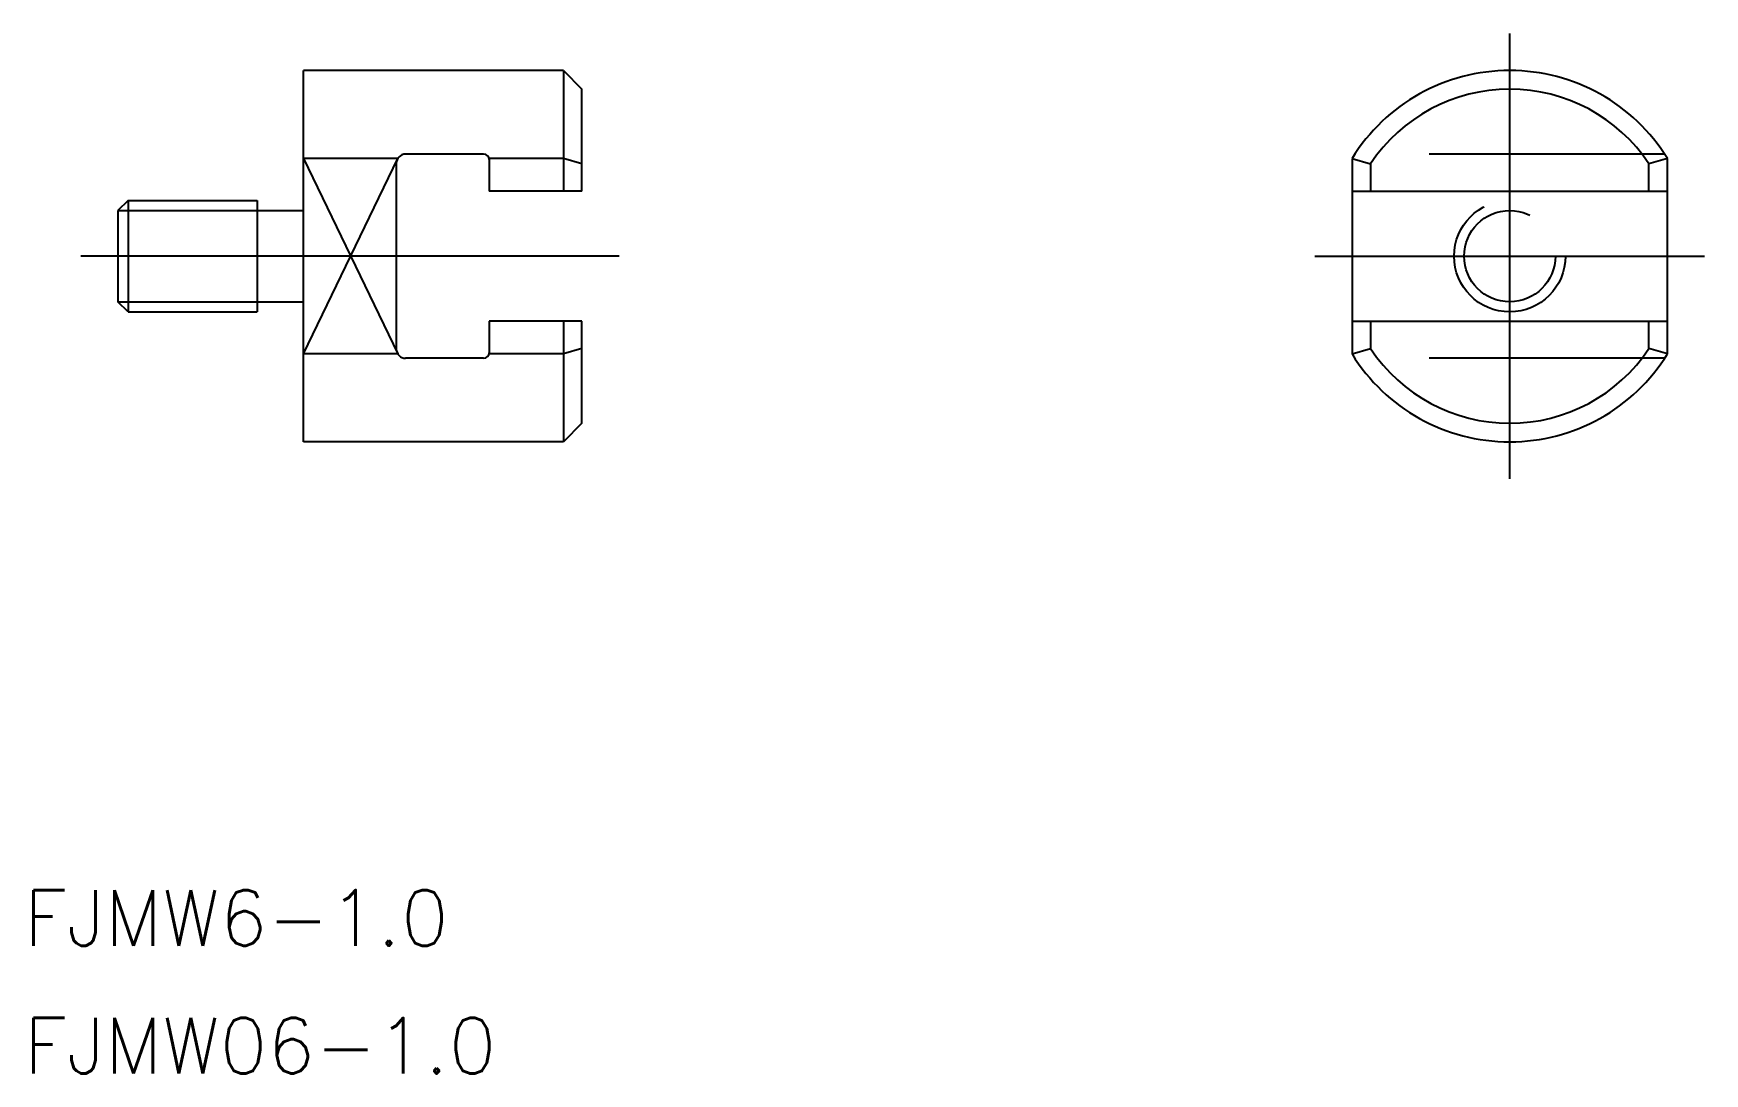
# Model space of a CAD drawing. Extents: x -79.6 to 10.5, y -44 to 12.
import ezdxf

# ---------------------------------------------------------------- set-up
doc = ezdxf.new("R2010")
doc.units = 0
doc.linetypes.add('CENTER', pattern=[50.8, 31.75, -6.35, 6.35, -6.35])
doc.linetypes.add('DASHED', pattern=[19.05, 12.7, -6.35])
doc.layers.get('0').update_dxf_attribs({"linetype": 'CONTINUOUS'})
doc.layers.add('CENTER', color=1, linetype='CENTER')
doc.styles.get("Standard").update_dxf_attribs({"font": 'txt.shx', "height": 3, "bigfont": 'bigfont.shx'})

# ---------------------------------------------------------------- blocks, each defined once
blk = doc.blocks.new('*U2')
at = {"color": 7, "linetype": 'CONTINUOUS'}
blk.add_text('FJMW6-1.0', height=3, dxfattribs=at).set_placement((-80.071, -37.146))
blk = doc.blocks.new('*U3')
at = {"color": 7, "linetype": 'CONTINUOUS'}
blk.add_text('FJMW06-1.0', height=3, dxfattribs=at).set_placement((-80.071, -44.035))

msp = doc.modelspace()

# ---------------------------------------------------------------- linework, layer by layer
at = {"color": 7, "linetype": 'CONTINUOUS'}
for p, q in [((-51, 10), (-65, 10)), ((-65, -10), (-65, 10)), ((-51, 10), (-51, 3.5)), ((-51, 10), (-50, 9)), ((-50, 3.5), (-50, 9)), ((-55.3, 5.5), (-59.5, 5.5)), ((-59.922, 5.268), (-65, 5.268)), ((-60, 5), (-60, -5)), ((-51, 5.268), (-55.008, 5.268)), ((-55, 5.2), (-55, 3.5)), ((-50, 4.975), (-51, 5.268)), ((-8.5, 5.268), (-8.5, -5.268)), ((-8.5, 5.268), (-7.5, 4.975)), ((-7.5, 4.975), (-7.5, 3.5)), ((8.5, 5.268), (7.5, 4.975)), ((7.5, 3.5), (7.5, 4.975)), ((8.5, -5.268), (8.5, 5.268)), ((-74.459, 3), (-75, 2.459)), ((-74.459, 3), (-74.459, -3)), ((-74.459, 3), (-67.5, 3)), ((-67.5, 3), (-67.5, -3)), ((-50, 3.5), (-55, 3.5)), ((-8.5, 3.5), (8.5, 3.5)), ((-75, 2.459), (-75, -2.458)), ((-67.5, 2.459), (-65, 2.459)), ((-74.459, -3), (-75, -2.458)), ((-67.5, -2.458), (-65, -2.458)), ((-74.459, -3), (-67.5, -3)), ((-50, -3.5), (-55, -3.5)), ((-55, -3.5), (-55, -5.2)), ((-51, -3.5), (-51, -10)), ((-50, -9), (-50, -3.5)), ((-8.5, -3.5), (8.5, -3.5)), ((-7.5, -3.5), (-7.5, -4.975)), ((7.5, -4.975), (7.5, -3.5)), ((-59.922, -5.268), (-65, -5.268)), ((-51, -5.268), (-55.008, -5.268)), ((-50, -4.975), (-51, -5.268)), ((-8.5, -5.268), (-7.5, -4.975)), ((8.5, -5.268), (7.5, -4.975)), ((-55.3, -5.5), (-59.5, -5.5)), ((-50, -9), (-51, -10)), ((-51, -10), (-65, -10))]:
    msp.add_line(p, q, dxfattribs=at)
at = {"color": 3, "linetype": 'DASHED'}
for p, q in [((8.352, 5.5), (-8.352, 5.5)), ((8.352, -5.5), (-8.352, -5.5))]:
    msp.add_line(p, q, dxfattribs=at)
at = {"color": 3, "linetype": 'CONTINUOUS'}
for p, q in [((-65, -5.268), (-59.922, 5.268)), ((-65, 5.268), (-59.922, -5.268)), ((-75, 2.459), (-67.5, 2.459)), ((-75, -2.458), (-67.5, -2.458))]:
    msp.add_line(p, q, dxfattribs=at)
at = {"color": 3, "linetype": 'DASHED'}
for radius in [3, 2.459]:
    msp.add_circle((0, 0), radius, dxfattribs=at)
at = {"color": 7, "linetype": 'CONTINUOUS'}
for centre, radius, start, end in [((0, 0), 10, 31.78833, 148.21167), ((0, 0), 9, 33.55731, 146.44269), ((-59.5, 5), 0.5, 90, 180), ((-55.3, 5.2), 0.3, 0, 90), ((-59.5, -5), 0.5, 180, 270), ((-55.3, -5.2), 0.3, 270, 0), ((0, 0), 10, 211.78833, 328.21167), ((0, 0), 9, 213.55731, 326.44269)]:
    msp.add_arc(centre, radius, start, end, dxfattribs=at)
at = {"layer": 'CENTER', "color": 1, "linetype": 'CENTER'}
for p, q in [((0, -12), (0, 12)), ((-48, 0), (-77, 0)), ((-10.5, 0), (10.5, 0))]:
    msp.add_line(p, q, dxfattribs=at)

# ---------------------------------------------------------------- block references
at = {"color": 7, "linetype": 'CONTINUOUS'}
for name in ['*U2', '*U3']:
    msp.add_blockref(name, (0, 0), dxfattribs=at)

doc.saveas('drawing.dxf')
